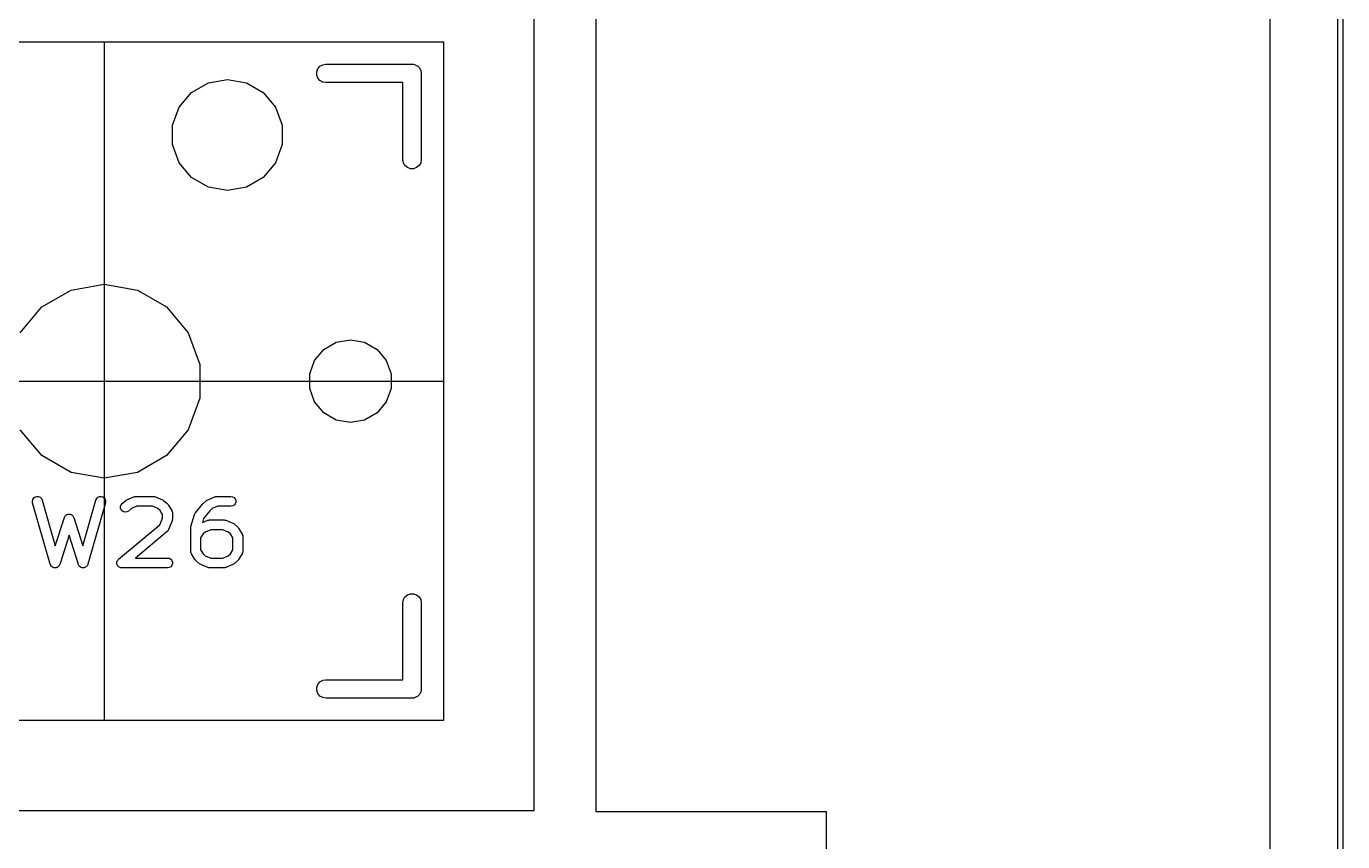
# Model space of a CAD drawing. Header units: millimetres. Extents: x 30 to 728, y -111 to 447.
# Drawn here: x 176.5 to 203.66, y 139.59 to 156.41 of the extents above; entities that cross this region are included whole.
import ezdxf

# ---------------------------------------------------------------- set-up
doc = ezdxf.new("R2010")
doc.units = ezdxf.units.MM
for name, color, linetype in [('BLACK', 7, 'Continuous'), ('プレート', 6, 'Continuous'), ('化粧板', 1, 'Continuous'), ('参照PCB', 7, 'Continuous'), ('参照キーキャップ', 7, 'Continuous'), ('寸法', 21, 'Continuous')]:
    doc.layers.add(name, color=color, linetype=linetype)
doc.layers.add('補助線', color=4, linetype='Continuous', transparency=0.8)

# ---------------------------------------------------------------- blocks, each defined once
blk = doc.blocks.new('hhskb-F.SilkS')
at = {"layer": 'BLACK'}
for p, q in [((148.907, -72.5547), (148.95, -72.5041)), ((148.95, -72.5041), (149.007, -72.471)), ((149.007, -72.471), (149.072, -72.4595)), ((149.072, -72.4595), (150.85, -72.4595)), ((150.85, -72.4595), (150.866, -72.4624)), ((150.866, -72.4624), (150.883, -72.4624)), ((150.883, -72.4624), (150.899, -72.4681)), ((150.899, -72.4681), (150.915, -72.471)), ((150.915, -72.471), (150.93, -72.4793)), ((150.93, -72.4793), (150.945, -72.485)), ((150.945, -72.485), (150.958, -72.4957)), ((150.958, -72.4957), (150.972, -72.5041)), ((150.972, -72.5041), (150.983, -72.5168)), ((146.648, -72.8418), (147.04, -72.7726)), ((147.04, -72.7726), (147.432, -72.8418)), ((148.884, -72.6169), (148.907, -72.5547)), ((148.884, -72.6831), (148.884, -72.6169)), ((148.907, -72.7452), (148.884, -72.6831)), ((148.95, -72.7959), (148.907, -72.7452)), ((150.983, -72.5168), (150.996, -72.5275)), ((150.996, -72.5275), (151.004, -72.542)), ((151.004, -72.542), (151.015, -72.5547)), ((151.015, -72.5547), (151.021, -72.5704)), ((151.021, -72.5704), (151.029, -72.5848)), ((151.029, -72.5848), (151.032, -72.6013)), ((151.032, -72.6013), (151.038, -72.6169)), ((151.038, -72.6169), (151.038, -72.6336)), ((151.038, -72.6336), (151.04, -72.65)), ((151.04, -72.65), (151.04, -74.428)), ((146.046, -73.3463), (146.302, -73.0411)), ((146.302, -73.0411), (146.648, -72.8418)), ((147.432, -72.8418), (147.778, -73.0411)), ((147.778, -73.0411), (148.034, -73.3463)), ((149.007, -72.829), (148.95, -72.7959)), ((149.072, -72.8405), (149.007, -72.829)), ((150.659, -72.8405), (149.072, -72.8405)), ((150.659, -74.428), (150.659, -72.8405)), ((145.91, -73.7208), (146.046, -73.3463)), ((148.034, -73.3463), (148.17, -73.7208)), ((145.91, -74.1192), (145.91, -73.7208)), ((148.17, -73.7208), (148.17, -74.1192)), ((146.046, -74.4937), (145.91, -74.1192)), ((148.17, -74.1192), (148.034, -74.4937)), ((146.302, -74.7989), (146.046, -74.4937)), ((148.034, -74.4937), (147.778, -74.7989)), ((150.671, -74.4932), (150.659, -74.428)), ((150.704, -74.5505), (150.671, -74.4932)), ((150.755, -74.593), (150.704, -74.5505)), ((150.817, -74.6156), (150.755, -74.593)), ((150.883, -74.6156), (150.817, -74.6156)), ((150.945, -74.593), (150.883, -74.6156)), ((150.996, -74.5505), (150.945, -74.593)), ((151.029, -74.4932), (150.996, -74.5505)), ((151.04, -74.428), (151.029, -74.4932)), ((146.648, -74.9982), (146.302, -74.7989)), ((147.778, -74.7989), (147.432, -74.9982)), ((147.04, -75.0674), (146.648, -74.9982)), ((147.432, -74.9982), (147.04, -75.0674)), ((143.213, -77.4667), (143.815, -77.1192)), ((143.815, -77.1192), (144.5, -76.9985)), ((144.5, -76.9985), (145.185, -77.1192)), ((145.185, -77.1192), (145.787, -77.4667)), ((142.767, -77.9992), (143.213, -77.4667)), ((145.787, -77.4667), (146.233, -77.9992)), ((146.233, -77.9992), (146.471, -78.6524)), ((149.031, -78.3457), (149.288, -78.1974)), ((149.288, -78.1974), (149.58, -78.1458)), ((149.58, -78.1458), (149.872, -78.1974)), ((149.872, -78.1974), (150.129, -78.3457)), ((148.84, -78.5729), (149.031, -78.3457)), ((150.129, -78.3457), (150.32, -78.5729)), ((146.471, -78.6524), (146.471, -79.3476)), ((148.739, -78.8517), (148.84, -78.5729)), ((150.32, -78.5729), (150.421, -78.8517)), ((148.739, -79.1483), (148.739, -78.8517)), ((150.421, -78.8517), (150.421, -79.1483)), ((148.84, -79.4271), (148.739, -79.1483)), ((150.421, -79.1483), (150.32, -79.4271)), ((146.471, -79.3476), (146.233, -80.0008)), ((149.031, -79.6543), (148.84, -79.4271)), ((150.32, -79.4271), (150.129, -79.6543)), ((149.288, -79.8026), (149.031, -79.6543)), ((149.58, -79.8541), (149.288, -79.8026)), ((149.872, -79.8026), (149.58, -79.8541)), ((150.129, -79.6543), (149.872, -79.8026)), ((143.213, -80.5332), (142.767, -80.0008)), ((146.233, -80.0008), (145.787, -80.5332)), ((143.815, -80.8808), (143.213, -80.5332)), ((145.787, -80.5332), (145.185, -80.8808)), ((144.5, -81.0015), (143.815, -80.8808)), ((145.185, -80.8808), (144.5, -81.0015)), ((143.02, -81.4723), (143.028, -81.4381)), ((143.028, -81.4381), (143.048, -81.4089)), ((143.048, -81.4089), (143.077, -81.3882)), ((143.077, -81.3882), (143.111, -81.3785)), ((143.111, -81.3785), (143.146, -81.381)), ((143.146, -81.381), (143.178, -81.3953)), ((143.178, -81.3953), (143.203, -81.4199)), ((143.203, -81.4199), (143.219, -81.4516)), ((143.219, -81.4516), (143.49, -82.399)), ((144.059, -82.399), (144.33, -81.4516)), ((144.33, -81.4516), (144.345, -81.4199)), ((144.345, -81.4199), (144.371, -81.3953)), ((144.371, -81.3953), (144.403, -81.381)), ((144.403, -81.381), (144.438, -81.3785)), ((144.438, -81.3785), (144.472, -81.3882)), ((144.472, -81.3882), (144.5, -81.4089)), ((144.5, -81.4089), (144.52, -81.4381)), ((144.52, -81.4381), (144.529, -81.4723)), ((144.87, -81.5224), (144.943, -81.4619)), ((144.943, -81.4619), (144.956, -81.4544)), ((144.956, -81.4544), (144.969, -81.4462)), ((144.969, -81.4462), (145.114, -81.3857)), ((145.114, -81.3857), (145.116, -81.3852)), ((145.116, -81.3852), (145.118, -81.3841)), ((145.118, -81.3841), (145.134, -81.3814)), ((145.134, -81.3814), (145.148, -81.378)), ((145.148, -81.378), (145.151, -81.3783)), ((145.151, -81.3783), (145.153, -81.3779)), ((145.153, -81.3779), (145.516, -81.3779)), ((145.516, -81.3779), (145.518, -81.3783)), ((145.518, -81.3783), (145.521, -81.378)), ((145.521, -81.378), (145.536, -81.3814)), ((145.536, -81.3814), (145.551, -81.3841)), ((145.551, -81.3841), (145.553, -81.3852)), ((145.553, -81.3852), (145.555, -81.3857)), ((145.555, -81.3857), (145.7, -81.4462)), ((145.7, -81.4462), (145.713, -81.4544)), ((145.713, -81.4544), (145.726, -81.4619)), ((145.726, -81.4619), (145.799, -81.5224)), ((146.54, -81.5224), (146.612, -81.4619)), ((146.612, -81.4619), (146.625, -81.4544)), ((146.625, -81.4544), (146.638, -81.4462)), ((146.638, -81.4462), (146.783, -81.3857)), ((146.783, -81.3857), (146.786, -81.3852)), ((146.786, -81.3852), (146.788, -81.3841)), ((146.788, -81.3841), (146.803, -81.3814)), ((146.803, -81.3814), (146.818, -81.378)), ((146.818, -81.378), (146.82, -81.3783)), ((146.82, -81.3783), (146.822, -81.3779)), ((146.822, -81.3779), (147.113, -81.3779)), ((147.113, -81.3779), (147.147, -81.3841)), ((147.147, -81.3841), (147.178, -81.4017)), ((147.178, -81.4017), (147.201, -81.4287)), ((147.201, -81.4287), (147.213, -81.4619)), ((147.213, -81.4619), (147.213, -81.4972)), ((143.023, -81.5074), (143.02, -81.4723)), ((143.386, -82.7774), (143.023, -81.5074)), ((144.525, -81.5074), (144.162, -82.7774)), ((144.529, -81.4723), (144.525, -81.5074)), ((144.835, -81.5825), (144.848, -81.5494)), ((144.835, -81.6178), (144.835, -81.5825)), ((144.847, -81.651), (144.835, -81.6178)), ((144.87, -81.6781), (144.847, -81.651)), ((144.848, -81.5494), (144.87, -81.5224)), ((144.9, -81.6958), (144.87, -81.6781)), ((144.935, -81.7021), (144.9, -81.6958)), ((144.97, -81.6961), (144.935, -81.7021)), ((145, -81.6785), (144.97, -81.6961)), ((145.061, -81.6279), (145, -81.6785)), ((145.173, -81.5811), (145.061, -81.6279)), ((145.496, -81.5811), (145.173, -81.5811)), ((145.608, -81.6279), (145.496, -81.5811)), ((145.655, -81.6675), (145.608, -81.6279)), ((145.705, -81.7496), (145.655, -81.6675)), ((145.799, -81.5224), (145.81, -81.5354)), ((145.81, -81.5354), (145.821, -81.5482)), ((145.821, -81.5482), (145.893, -81.6692)), ((145.893, -81.6692), (145.897, -81.6782)), ((145.897, -81.6782), (145.902, -81.6867)), ((145.902, -81.6867), (145.903, -81.6946)), ((145.903, -81.6946), (145.906, -81.7021)), ((145.906, -81.7021), (145.906, -81.7118)), ((145.906, -81.7118), (145.908, -81.7214)), ((145.908, -81.7214), (145.908, -81.8424)), ((146.363, -81.7494), (146.371, -81.7354)), ((146.371, -81.7354), (146.378, -81.7212)), ((146.378, -81.7212), (146.379, -81.72)), ((146.379, -81.72), (146.38, -81.7184)), ((146.38, -81.7184), (146.525, -81.537)), ((146.525, -81.537), (146.533, -81.5302)), ((146.533, -81.5302), (146.54, -81.5224)), ((146.677, -81.672), (146.551, -81.83)), ((146.73, -81.6279), (146.677, -81.672)), ((146.843, -81.5811), (146.73, -81.6279)), ((147.113, -81.5811), (146.843, -81.5811)), ((147.147, -81.575), (147.113, -81.5811)), ((147.178, -81.5574), (147.147, -81.575)), ((147.201, -81.5303), (147.178, -81.5574)), ((147.213, -81.4972), (147.201, -81.5303)), ((143.49, -82.399), (143.678, -81.8114)), ((143.678, -81.8114), (143.679, -81.8078)), ((143.679, -81.8078), (143.68, -81.8039)), ((143.68, -81.8039), (143.688, -81.7923)), ((143.688, -81.7923), (143.694, -81.7802)), ((143.694, -81.7802), (143.697, -81.7775)), ((143.697, -81.7775), (143.699, -81.7741)), ((143.699, -81.7741), (143.71, -81.7657)), ((143.71, -81.7657), (143.72, -81.7565)), ((143.72, -81.7565), (143.724, -81.7549)), ((143.724, -81.7549), (143.727, -81.7525)), ((143.727, -81.7525), (143.74, -81.7483)), ((143.74, -81.7483), (143.753, -81.7431)), ((143.753, -81.7431), (143.757, -81.7429)), ((143.757, -81.7429), (143.761, -81.7417)), ((143.761, -81.7417), (143.774, -81.7422)), ((143.774, -81.7422), (143.788, -81.7417)), ((143.788, -81.7417), (143.792, -81.7429)), ((143.792, -81.7429), (143.796, -81.7431)), ((143.796, -81.7431), (143.809, -81.7483)), ((143.809, -81.7483), (143.822, -81.7525)), ((143.822, -81.7525), (143.825, -81.7549)), ((143.825, -81.7549), (143.829, -81.7565)), ((143.829, -81.7565), (143.839, -81.7657)), ((143.839, -81.7657), (143.849, -81.7741)), ((143.849, -81.7741), (143.852, -81.7775)), ((143.852, -81.7775), (143.855, -81.7802)), ((143.855, -81.7802), (143.861, -81.7923)), ((143.861, -81.7923), (143.868, -81.8039)), ((143.868, -81.8039), (143.869, -81.8078)), ((143.869, -81.8078), (143.871, -81.8114)), ((143.871, -81.8114), (144.059, -82.399)), ((144.798, -82.6715), (145.649, -81.9622)), ((145.649, -81.9622), (145.705, -81.8228)), ((145.705, -81.8228), (145.705, -81.7496)), ((145.901, -81.8801), (145.828, -82.0615)), ((145.902, -81.8771), (145.901, -81.8785)), ((145.901, -81.8785), (145.901, -81.8801)), ((145.905, -81.8613), (145.902, -81.8771)), ((145.908, -81.8456), (145.905, -81.8613)), ((145.908, -81.8424), (145.908, -81.844)), ((145.908, -81.844), (145.908, -81.8456)), ((146.285, -82.0238), (146.288, -82.0093)), ((146.288, -82.0093), (146.29, -81.9946)), ((146.29, -81.9946), (146.362, -81.7527)), ((146.362, -81.7527), (146.363, -81.7511)), ((146.363, -81.7511), (146.363, -81.7494)), ((146.551, -81.83), (146.525, -81.9166)), ((146.525, -81.9166), (146.638, -81.8695)), ((146.638, -81.8695), (146.64, -81.869)), ((146.64, -81.869), (146.642, -81.8679)), ((146.642, -81.8679), (146.658, -81.8652)), ((146.658, -81.8652), (146.672, -81.8618)), ((146.672, -81.8618), (146.675, -81.8621)), ((146.675, -81.8621), (146.677, -81.8617)), ((146.677, -81.8617), (146.967, -81.8617)), ((146.967, -81.8617), (146.97, -81.8621)), ((146.97, -81.8621), (146.972, -81.8618)), ((146.972, -81.8618), (146.987, -81.8652)), ((146.987, -81.8652), (147.002, -81.8679)), ((147.002, -81.8679), (147.004, -81.869)), ((147.004, -81.869), (147.007, -81.8695)), ((147.007, -81.8695), (147.152, -81.93)), ((147.152, -81.93), (147.164, -81.9382)), ((147.164, -81.9382), (147.178, -81.9458)), ((147.178, -81.9458), (147.25, -82.0062)), ((147.25, -82.0062), (147.261, -82.0192)), ((143.774, -82.1757), (143.581, -82.7805)), ((143.968, -82.7805), (143.774, -82.1757)), ((145.799, -82.1019), (145.143, -82.6479)), ((145.804, -82.0962), (145.799, -82.1019)), ((145.809, -82.0915), (145.804, -82.0962)), ((145.815, -82.0828), (145.809, -82.0915)), ((145.822, -82.0749), (145.815, -82.0828)), ((145.824, -82.0679), (145.822, -82.0749)), ((145.828, -82.0615), (145.824, -82.0679)), ((146.285, -82.5076), (146.285, -82.0238)), ((146.538, -82.1513), (146.488, -82.2334)), ((146.488, -82.2334), (146.488, -82.4795)), ((146.585, -82.1117), (146.538, -82.1513)), ((146.697, -82.0649), (146.585, -82.1117)), ((146.947, -82.0649), (146.697, -82.0649)), ((147.059, -82.1117), (146.947, -82.0649)), ((147.107, -82.1513), (147.059, -82.1117)), ((147.156, -82.2334), (147.107, -82.1513)), ((147.156, -82.4795), (147.156, -82.2334)), ((147.261, -82.0192), (147.272, -82.032)), ((147.272, -82.032), (147.345, -82.153)), ((147.345, -82.153), (147.348, -82.1621)), ((147.348, -82.1621), (147.353, -82.1705)), ((147.353, -82.1705), (147.355, -82.1784)), ((147.355, -82.1784), (147.357, -82.1859)), ((147.357, -82.1859), (147.358, -82.1956)), ((147.358, -82.1956), (147.359, -82.2052)), ((147.359, -82.2052), (147.359, -82.5076)), ((146.287, -82.5172), (146.285, -82.5076)), ((146.287, -82.5269), (146.287, -82.5172)), ((146.29, -82.5345), (146.287, -82.5269)), ((146.291, -82.5424), (146.29, -82.5345)), ((146.296, -82.5508), (146.291, -82.5424)), ((146.3, -82.5599), (146.296, -82.5508)), ((146.488, -82.4795), (146.538, -82.5615)), ((147.107, -82.5615), (147.156, -82.4795)), ((147.348, -82.5508), (147.345, -82.5599)), ((147.353, -82.5424), (147.348, -82.5508)), ((147.355, -82.5344), (147.353, -82.5424)), ((147.357, -82.5269), (147.355, -82.5344)), ((147.358, -82.5172), (147.357, -82.5269)), ((147.359, -82.5076), (147.358, -82.5172)), ((143.389, -82.7825), (143.386, -82.7774)), ((143.39, -82.788), (143.389, -82.7825)), ((143.396, -82.7983), (143.39, -82.788)), ((143.402, -82.8092), (143.396, -82.7983)), ((143.406, -82.8131), (143.402, -82.8092)), ((143.409, -82.8178), (143.406, -82.8131)), ((143.418, -82.8253), (143.409, -82.8178)), ((143.427, -82.8337), (143.418, -82.8253)), ((143.547, -82.8273), (143.538, -82.8354)), ((143.557, -82.8202), (143.547, -82.8273)), ((143.56, -82.8155), (143.557, -82.8202)), ((143.564, -82.8117), (143.56, -82.8155)), ((143.57, -82.801), (143.564, -82.8117)), ((143.577, -82.7909), (143.57, -82.801)), ((143.578, -82.7855), (143.577, -82.7909)), ((143.581, -82.7805), (143.578, -82.7855)), ((143.97, -82.7855), (143.968, -82.7805)), ((143.972, -82.7909), (143.97, -82.7855)), ((143.979, -82.801), (143.972, -82.7909)), ((143.984, -82.8117), (143.979, -82.801)), ((143.988, -82.8155), (143.984, -82.8117)), ((143.992, -82.8202), (143.988, -82.8155)), ((144.001, -82.8273), (143.992, -82.8202)), ((144.01, -82.8354), (144.001, -82.8273)), ((144.13, -82.8253), (144.121, -82.8337)), ((144.14, -82.8178), (144.13, -82.8253)), ((144.143, -82.8131), (144.14, -82.8178)), ((144.147, -82.8092), (144.143, -82.8131)), ((144.152, -82.7983), (144.147, -82.8092)), ((144.159, -82.788), (144.152, -82.7983)), ((144.16, -82.7825), (144.159, -82.788)), ((144.162, -82.7774), (144.16, -82.7825)), ((144.763, -82.7315), (144.769, -82.7151)), ((144.763, -82.7317), (144.763, -82.7315)), ((144.763, -82.7319), (144.763, -82.7317)), ((144.763, -82.7492), (144.763, -82.7319)), ((144.763, -82.7668), (144.763, -82.7492)), ((144.763, -82.767), (144.763, -82.7668)), ((144.763, -82.7672), (144.763, -82.767)), ((144.769, -82.7835), (144.763, -82.7672)), ((144.769, -82.7151), (144.775, -82.6987)), ((144.775, -82.8), (144.769, -82.7835)), ((144.775, -82.6984), (144.786, -82.685)), ((144.775, -82.6986), (144.775, -82.6984)), ((144.775, -82.6987), (144.775, -82.6986)), ((144.775, -82.8002), (144.775, -82.8)), ((144.775, -82.8003), (144.775, -82.8002)), ((144.786, -82.8138), (144.775, -82.8003)), ((144.786, -82.685), (144.798, -82.6717)), ((144.797, -82.8271), (144.786, -82.8138)), ((144.797, -82.8272), (144.797, -82.8271)), ((144.798, -82.8274), (144.797, -82.8272)), ((144.798, -82.6716), (144.798, -82.6715)), ((144.798, -82.6717), (144.798, -82.6716)), ((145.143, -82.6479), (145.806, -82.6479)), ((145.806, -82.6479), (145.841, -82.6541)), ((145.841, -82.6541), (145.872, -82.6717)), ((145.872, -82.6717), (145.894, -82.6987)), ((145.894, -82.8003), (145.872, -82.8274)), ((145.894, -82.6987), (145.906, -82.7319)), ((145.906, -82.7672), (145.894, -82.8003)), ((145.906, -82.7319), (145.906, -82.7672)), ((146.372, -82.6808), (146.3, -82.5599)), ((146.383, -82.6937), (146.372, -82.6808)), ((146.394, -82.7066), (146.383, -82.6937)), ((146.467, -82.7671), (146.394, -82.7066)), ((146.48, -82.7746), (146.467, -82.7671)), ((146.493, -82.7828), (146.48, -82.7746)), ((146.638, -82.8433), (146.493, -82.7828)), ((146.538, -82.5615), (146.585, -82.6012)), ((146.585, -82.6012), (146.697, -82.6479)), ((146.697, -82.6479), (146.947, -82.6479)), ((146.947, -82.6479), (147.059, -82.6012)), ((147.152, -82.7828), (147.007, -82.8433)), ((147.059, -82.6012), (147.107, -82.5615)), ((147.164, -82.7746), (147.152, -82.7828)), ((147.178, -82.7671), (147.164, -82.7746)), ((147.25, -82.7066), (147.178, -82.7671)), ((147.261, -82.6937), (147.25, -82.7066)), ((147.272, -82.6808), (147.261, -82.6937)), ((147.345, -82.5599), (147.272, -82.6808)), ((143.432, -82.836), (143.427, -82.8337)), ((143.437, -82.8394), (143.432, -82.836)), ((143.448, -82.8431), (143.437, -82.8394)), ((143.459, -82.8481), (143.448, -82.8431)), ((143.465, -82.8485), (143.459, -82.8481)), ((143.47, -82.8502), (143.465, -82.8485)), ((143.482, -82.8497), (143.47, -82.8502)), ((143.495, -82.8506), (143.482, -82.8497)), ((143.5, -82.849), (143.495, -82.8506)), ((143.506, -82.8488), (143.5, -82.849)), ((143.517, -82.8442), (143.506, -82.8488)), ((143.528, -82.8409), (143.517, -82.8442)), ((143.533, -82.8376), (143.528, -82.8409)), ((143.538, -82.8354), (143.533, -82.8376)), ((144.016, -82.8376), (144.01, -82.8354)), ((144.02, -82.8409), (144.016, -82.8376)), ((144.032, -82.8442), (144.02, -82.8409)), ((144.043, -82.8488), (144.032, -82.8442)), ((144.049, -82.849), (144.043, -82.8488)), ((144.054, -82.8506), (144.049, -82.849)), ((144.066, -82.8497), (144.054, -82.8506)), ((144.078, -82.8502), (144.066, -82.8497)), ((144.084, -82.8485), (144.078, -82.8502)), ((144.089, -82.8481), (144.084, -82.8485)), ((144.1, -82.8431), (144.089, -82.8481)), ((144.112, -82.8394), (144.1, -82.8431)), ((144.116, -82.836), (144.112, -82.8394)), ((144.121, -82.8337), (144.116, -82.836)), ((144.813, -82.8361), (144.798, -82.8274)), ((144.828, -82.8449), (144.813, -82.8361)), ((144.828, -82.845), (144.828, -82.8449)), ((144.828, -82.8449), (144.828, -82.8449)), ((144.845, -82.8481), (144.828, -82.845)), ((144.863, -82.8511), (144.845, -82.8481)), ((145.806, -82.8511), (144.863, -82.8511)), ((144.863, -82.8511), (144.863, -82.8511)), ((144.863, -82.8511), (144.863, -82.8511)), ((145.841, -82.845), (145.806, -82.8511)), ((145.872, -82.8274), (145.841, -82.845)), ((146.64, -82.8438), (146.638, -82.8433)), ((146.642, -82.845), (146.64, -82.8438)), ((146.658, -82.8477), (146.642, -82.845)), ((146.672, -82.851), (146.658, -82.8477)), ((146.675, -82.8507), (146.672, -82.851)), ((146.677, -82.8511), (146.675, -82.8507)), ((146.967, -82.8511), (146.677, -82.8511)), ((146.97, -82.8507), (146.967, -82.8511)), ((146.972, -82.851), (146.97, -82.8507)), ((146.987, -82.8477), (146.972, -82.851)), ((147.002, -82.845), (146.987, -82.8477)), ((147.004, -82.8438), (147.002, -82.845)), ((147.007, -82.8433), (147.004, -82.8438)), ((150.659, -83.572), (150.671, -83.5068)), ((150.659, -85.1595), (150.659, -83.572)), ((150.671, -83.5068), (150.704, -83.4495)), ((150.704, -83.4495), (150.755, -83.407)), ((150.755, -83.407), (150.817, -83.3844)), ((150.817, -83.3844), (150.883, -83.3844)), ((150.883, -83.3844), (150.945, -83.407)), ((150.945, -83.407), (150.996, -83.4495)), ((150.996, -83.4495), (151.029, -83.5068)), ((151.029, -83.5068), (151.04, -83.572)), ((151.04, -83.572), (151.04, -85.35)), ((148.884, -85.3169), (148.907, -85.2548)), ((148.907, -85.2548), (148.95, -85.2041)), ((148.95, -85.2041), (149.007, -85.171)), ((149.007, -85.171), (149.072, -85.1595)), ((149.072, -85.1595), (150.659, -85.1595)), ((148.884, -85.3831), (148.884, -85.3169)), ((148.907, -85.4453), (148.884, -85.3831)), ((148.95, -85.4959), (148.907, -85.4453)), ((149.007, -85.529), (148.95, -85.4959)), ((149.072, -85.5405), (149.007, -85.529)), ((150.85, -85.5405), (149.072, -85.5405)), ((150.866, -85.5376), (150.85, -85.5405)), ((150.883, -85.5376), (150.866, -85.5376)), ((150.899, -85.5319), (150.883, -85.5376)), ((150.915, -85.529), (150.899, -85.5319)), ((150.93, -85.5207), (150.915, -85.529)), ((150.945, -85.515), (150.93, -85.5207)), ((150.958, -85.5043), (150.945, -85.515)), ((150.972, -85.4959), (150.958, -85.5043)), ((150.983, -85.4832), (150.972, -85.4959)), ((150.996, -85.4725), (150.983, -85.4832)), ((151.004, -85.458), (150.996, -85.4725)), ((151.015, -85.4453), (151.004, -85.458)), ((151.021, -85.4296), (151.015, -85.4453)), ((151.029, -85.4152), (151.021, -85.4296)), ((151.032, -85.3987), (151.029, -85.4152)), ((151.038, -85.3831), (151.032, -85.3987)), ((151.04, -85.35), (151.038, -85.3664)), ((151.038, -85.3664), (151.038, -85.3831))]:
    blk.add_line(p, q, dxfattribs=at)

msp = doc.modelspace()

# ---------------------------------------------------------------- linework, layer by layer
at = {"layer": 'プレート'}
msp.add_lwpolyline([(171.108, 142.086), (171.108, 156.086), (185.108, 156.086), (185.108, 142.086)], close=True, dxfattribs=at)
at = {"layer": '化粧板'}
msp.add_lwpolyline([(63.47, 178.227), (197.749, 178.227), (197.749, 157.945), (188.249, 157.945), (188.249, 140.207), (192.999, 140.207), (192.999, 121.227), (202.499, 121.227), (202.499, 81.977), (106.217, 81.977), (106.217, 100.955), (63.499, 101.001)], close=True, dxfattribs=at)
at = {"layer": '参照PCB'}
for p, q in [((203.558, 81.136), (203.558, 198.086)), ((203.658, 198.086), (203.658, 81.086))]:
    msp.add_line(p, q, dxfattribs=at)
at = {"layer": '参照キーキャップ', "color": 7}
msp.add_lwpolyline([(169.247, 157.947), (186.969, 157.947), (186.969, 140.225), (169.247, 140.225), (169.247, 157.947)], close=True, dxfattribs=at)
for points in [[(178.108, 150.086), (178.108, 148.086)], [(177.108, 149.086), (179.108, 149.086), (179.108, 149.086), (179.108, 149.086)]]:
    msp.add_lwpolyline(points, dxfattribs=at)
at = {"layer": '補助線'}
for p, q in [((202.158, 228.326), (202.158, 50.046)), ((178.108, 156.086), (178.108, 142.086)), ((171.108, 149.086), (185.108, 149.086))]:
    msp.add_line(p, q, dxfattribs=at)

# ---------------------------------------------------------------- block references
at = {"layer": '寸法', "linetype": 'ByBlock'}
msp.add_blockref('hhskb-F.SilkS', (33.608, 228.086), dxfattribs=at)

doc.saveas('drawing.dxf')
